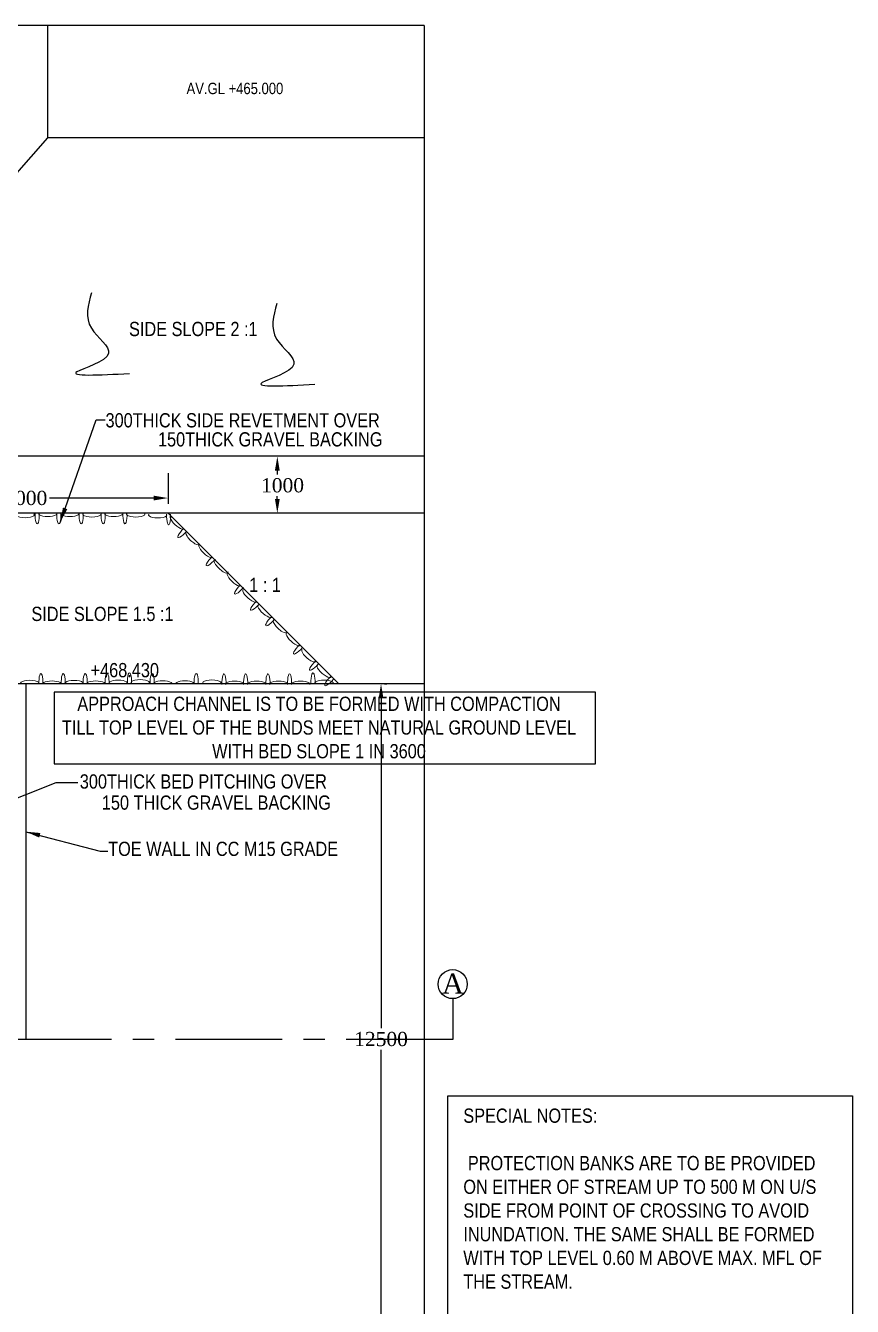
# Model space of a CAD drawing. Header units: millimetres. Extents: x 80 to 6605, y 46 to 2491.
# Drawn here: x 6123.4 to 6268.8, y 886.1 to 1111.2 of the extents above; entities that cross this region are included whole.
import ezdxf
from ezdxf.enums import TextEntityAlignment as Align

# ---------------------------------------------------------------- set-up
doc = ezdxf.new("R2010")
doc.units = ezdxf.units.MM
doc.linetypes.add('CENTER', pattern=[2, 1.25, -0.25, 0.25, -0.25])
for name, color, linetype in [('MAIN', 7, 'Continuous'), ('SHEET', 3, 'Continuous'), ('TEXT_GENERAL', 4, 'Continuous')]:
    doc.layers.add(name, color=color, linetype=linetype)
doc.styles.add('ABADI', font='')
doc.styles.add('ARIAL NARROW', font='ARIALN.TTF')
doc.styles.get("Standard").update_dxf_attribs({"font": 'times.ttf', "height": 2.5})
doc.styles.add('TNR_2.5', font='times.ttf', dxfattribs={"height": 2.5})
doc.styles.get('ABADI').set_extended_font_data('Abadi MT Condensed Light')
doc.dimstyles.get("Standard").update_dxf_attribs({"dimtxt": 0.18, "dimasz": 0.18, "dimexe": 0.18, "dimexo": 0.0625, "dimgap": 0.09, "dimtad": 0, "dimtih": 1, "dimtoh": 1, "dimdec": 4, "dimzin": 0, "dimdsep": 46, "dimtxsty": 'Standard', "dimcen": 0.09, "dimadec": 0, "dimazin": 0, "dimtfac": 1, "dimtdec": 4, "dimtofl": 0, "dimtmove": 0, "dimatfit": 3, "dimfxl": 1, "dimtolj": 1, "dimtzin": 0, "dimarcsym": 0})
doc.dimstyles.new('STYLE_ESH', dxfattribs={"dimtxt": 2.5, "dimasz": 2.5, "dimexe": 1, "dimexo": 0.625, "dimtad": 0, "dimtih": 1, "dimtoh": 1, "dimdec": 0, "dimlfac": 100, "dimzin": 9, "dimdsep": 46, "dimtxsty": 'TNR_2.5', "dimcen": 2.5, "dimadec": 0, "dimazin": 2, "dimtfac": 1, "dimtdec": 0, "dimtofl": 0, "dimtmove": 2, "dimatfit": 3, "dimfxl": 1, "dimarcsym": 0})

# ---------------------------------------------------------------- blocks, each defined once
blk = doc.blocks.new('*D202')
at = {"color": 0, "lineweight": -2, "transparency": 16777216}
for p, q in [((6148.48, 1032.54), (6148.48, 1027.17)), ((6098.48, 1028.79), (6098.48, 1029.17)), ((6100.98, 1028.17), (6119.32, 1028.17)), ((6145.98, 1028.17), (6127.64, 1028.17))]:
    blk.add_line(p, q, dxfattribs=at)
at = {"color": 0, "transparency": 16777216}
for points in [[(6100.98, 1028.58), (6100.98, 1027.75), (6098.48, 1028.17)], [(6145.98, 1028.58), (6145.98, 1027.75), (6148.48, 1028.17)]]:
    blk.add_solid(points, dxfattribs=at)
at = {"layer": 'Defpoints', "color": 0, "transparency": 16777216}
for p in [(6148.48, 1033.17), (6098.48, 1028.17), (6148.48, 1028.17)]:
    blk.add_point(p, dxfattribs=at)
at = {"color": 0, "transparency": 16777216, "insert": (6123.48, 1028.17), "char_height": 2.5, "attachment_point": 5, "style": 'TNR_2.5'}
blk.add_mtext('5000', dxfattribs=at)
blk = doc.blocks.new('*D203')
at = {"color": 0, "lineweight": -2, "transparency": 16777216}
for p, q in [((6175.01, 1035.51), (6166.69, 1035.51)), ((6167.69, 1033.01), (6167.69, 1032.3)), ((6167.69, 1028.01), (6167.69, 1028.51)), ((6175.01, 1025.51), (6166.69, 1025.51))]:
    blk.add_line(p, q, dxfattribs=at)
at = {"color": 0, "transparency": 16777216}
for points in [[(6167.27, 1033.01), (6168.11, 1033.01), (6167.69, 1035.51)], [(6167.27, 1028.01), (6168.11, 1028.01), (6167.69, 1025.51)]]:
    blk.add_solid(points, dxfattribs=at)
at = {"layer": 'Defpoints', "color": 0, "transparency": 16777216}
for p in [(6175.63, 1035.51), (6167.69, 1025.51), (6175.63, 1025.51)]:
    blk.add_point(p, dxfattribs=at)
at = {"color": 0, "transparency": 16777216, "insert": (6168.61, 1030.4), "char_height": 2.5, "attachment_point": 5, "style": 'TNR_2.5'}
blk.add_mtext('1000', dxfattribs=at)
blk = doc.blocks.new('*D280')
at = {"color": 0, "lineweight": -2, "transparency": 16777216}
for p, q in [((6186.55, 995.51), (6186.92, 995.51)), ((6185.92, 993.01), (6185.92, 934.95)), ((6185.92, 873.09), (6185.92, 931.15)), ((6185.3, 870.59), (6184.92, 870.59))]:
    blk.add_line(p, q, dxfattribs=at)
at = {"color": 0, "transparency": 16777216}
for points in [[(6185.51, 993.01), (6186.34, 993.01), (6185.92, 995.51)], [(6185.51, 873.09), (6186.34, 873.09), (6185.92, 870.59)]]:
    blk.add_solid(points, dxfattribs=at)
at = {"layer": 'Defpoints', "color": 0, "transparency": 16777216}
for p in [(6185.92, 995.51), (6185.92, 870.59), (6185.92, 870.59)]:
    blk.add_point(p, dxfattribs=at)
at = {"color": 0, "transparency": 16777216, "insert": (6185.92, 933.05), "char_height": 2.5, "attachment_point": 5, "style": 'TNR_2.5'}
blk.add_mtext('12500', dxfattribs=at)

msp = doc.modelspace()

# ---------------------------------------------------------------- linework, layer by layer
at = {"color": 0}
for p, q in [((6193.51275, 1111.22261), (5885.26264, 1111.22261)), ((6127.26459, 1111.22261), (6127.26459, 1091.51216)), ((6193.51275, 1111.22261), (6193.51275, 813.23164)), ((6127.26459, 1091.51216), (6078.22244, 1035.51216)), ((6193.51275, 1091.51216), (6127.26459, 1091.51216)), ((6193.51275, 1035.51216), (6004.92084, 1035.51216)), ((6193.51275, 1025.51216), (6098.48053, 1025.51216)), ((6178.48053, 995.51216), (6148.48053, 1025.51216)), ((6193.51275, 995.51216), (6098.48053, 995.51216)), ((6123.50848, 995.54466), (6123.50848, 933.01216)), ((6128.48321, 994.04477), (6128.48321, 981.41712)), ((6223.64304, 994.04477), (6128.48321, 994.04477)), ((6223.64304, 981.41712), (6223.64304, 994.04477)), ((6128.48321, 981.41712), (6223.64304, 981.41712))]:
    msp.add_line(p, q, dxfattribs=at)
at = {"color": 0, "linetype": 'CENTER', "ltscale": 15}
msp.add_line((6198.51275, 933.01216), (5896.55924, 933.01216), dxfattribs=at)
msp.add_lwpolyline([(6197.65257, 923.05286), (6268.77227, 923.05286), (6268.77227, 883.84057), (6197.65257, 883.84057)], close=True)
at = {"color": 0}
msp.add_circle((6198.51275, 942.71216), 2.54951, dxfattribs=at)
at = {"color": 0, "lineweight": 5, "extrusion": (0, 0, -1)}
for centre, major_axis, ratio, start_param, end_param in [((6123.37221, 1025.23508), (1.60801, 0), 0.328798741, -0.284518735, 3.426111389), ((6125.48377, 1025.1462), (0, -1.5163), 0.238983774, 4.478047346, 8.088323268), ((6127.3409, 1025.4404), (-1.60801, 0), 0.328798741, 3.031898939, 6.392879022), ((6129.28864, 1025.1462), (0, -1.5163), 0.238983774, 4.478047346, 8.088323268), ((6131.23638, 1025.4404), (-1.60801, 0), 0.328798741, 3.031898939, 6.392879022), ((6133.21336, 1025.1462), (0, -1.5163), 0.238983774, 4.478047346, 8.088323268), ((6135.1092, 1025.34988), (1.60801, 0), 0.328798741, -0.284518735, 3.426111389), ((6137.07958, 1025.1462), (0, -1.5163), 0.238983774, 4.478047346, 8.088323268), ((6138.93672, 1025.4404), (-1.60801, 0), 0.328798741, 3.031898939, 6.392879022), ((6140.9137, 1025.1462), (0, -1.5163), 0.238983774, 4.478047346, 8.088323268), ((6142.80954, 1025.34988), (1.60801, 0), 0.328798741, -0.284518735, 3.426111389), ((6146.66571, 1025.19446), (1.60801, 0), 0.328798741, -0.284518735, 3.426111389), ((6148.58771, 1024.99078), (0, -1.5163), 0.238983774, 4.478047346, 8.088323268)]:
    msp.add_ellipse(centre, major_axis=major_axis, ratio=ratio, start_param=start_param, end_param=end_param, dxfattribs=at)
at = {"color": 0, "lineweight": 5}
for centre, major_axis, ratio, start_param, end_param in [((6150.06365, 1023.89497), (1.16081, -1.11276), 0.328798741, 3.031898939, 6.392879022), ((6151.26611, 1022.33474), (-1.04929, -1.0946), 0.238983774, 4.478047346, 8.088323268), ((6152.81884, 1021.10587), (-1.16081, 1.11276), 0.328798741, -0.284518735, 3.426111389), ((6155.11835, 1018.87827), (1.16081, -1.11276), 0.328798741, 3.031898939, 6.392879022), ((6156.2554, 1017.38074), (-1.04929, -1.0946), 0.238983774, 4.478047346, 8.088323268), ((6157.81876, 1016.16425), (-1.16081, 1.11276), 0.328798741, -0.284518735, 3.426111389), ((6160.09183, 1013.90208), (1.16081, -1.11276), 0.328798741, 3.031898939, 6.392879022), ((6161.22888, 1012.40455), (-1.04929, -1.0946), 0.238983774, 4.478047346, 8.088323268), ((6162.86381, 1011.00123), (1.21136, -1.0575), 0.328798741, 3.031898939, 6.392879022), ((6164.04617, 1009.55722), (-1.04929, -1.0946), 0.238983774, 4.478047346, 8.088323268), ((6165.53431, 1008.27573), (1.21136, -1.0575), 0.328798741, 3.031898939, 6.392879022), ((6166.71667, 1006.83171), (-1.04929, -1.0946), 0.238983774, 4.478047346, 8.088323268), ((6168.19657, 1005.63242), (-1.16081, 1.11276), 0.328798741, -0.284518735, 3.426111389), ((6170.46964, 1003.37024), (1.16081, -1.11276), 0.328798741, 3.031898939, 6.392879022), ((6171.6067, 1001.87271), (-1.04929, -1.0946), 0.238983774, 4.478047346, 8.088323268), ((6173.24162, 1000.46939), (1.21136, -1.0575), 0.328798741, 3.031898939, 6.392879022), ((6141.69073, 995.93193), (0, 1.5163), 0.238983774, 4.478047346, 8.088323268), ((6174.42399, 999.02538), (-1.04929, -1.0946), 0.238983774, 4.478047346, 8.088323268), ((6173.95846, 995.93851), (0, 1.5163), 0.238983774, 4.478047346, 8.088323268), ((6175.91212, 997.74389), (1.21136, -1.0575), 0.328798741, 3.031898939, 6.392879022), ((6124.16606, 995.59957), (1.60801, 0), 0.328798741, -0.284518735, 3.426111389), ((6126.13735, 995.78696), (0, 1.5163), 0.238983774, 4.478047346, 8.088323268), ((6128.08508, 995.49275), (-1.60801, 0), 0.328798741, 3.031898939, 6.392879022), ((6130.06207, 995.78696), (0, 1.5163), 0.238983774, 4.478047346, 8.088323268), ((6131.9579, 995.58328), (1.60801, 0), 0.328798741, -0.284518735, 3.426111389), ((6133.92829, 995.78696), (0, 1.5163), 0.238983774, 4.478047346, 8.088323268), ((6135.78542, 995.49275), (-1.60801, 0), 0.328798741, 3.031898939, 6.392879022), ((6137.76241, 995.78696), (0, 1.5163), 0.238983774, 4.478047346, 8.088323268), ((6139.71374, 995.63772), (-1.60801, 0), 0.328798741, 3.031898939, 6.392879022), ((6143.58656, 995.72825), (1.60801, 0), 0.328798741, -0.284518735, 3.426111389), ((6145.69812, 995.81713), (0, 1.5163), 0.238983774, 4.478047346, 8.088323268), ((6147.55525, 995.52292), (-1.60801, 0), 0.328798741, 3.031898939, 6.392879022), ((6151.45073, 995.52292), (-1.60801, 0), 0.328798741, 3.031898939, 6.392879022), ((6153.42772, 995.81713), (0, 1.5163), 0.238983774, 4.478047346, 8.088323268), ((6156.20109, 995.65858), (1.60801, 0), 0.328798741, -0.284518735, 3.426111389), ((6158.31265, 995.74746), (0, 1.5163), 0.238983774, 4.478047346, 8.088323268), ((6160.16978, 995.45325), (-1.60801, 0), 0.328798741, 3.031898939, 6.392879022), ((6162.11752, 995.74746), (0, 1.5163), 0.238983774, 4.478047346, 8.088323268), ((6164.06526, 995.45325), (-1.60801, 0), 0.328798741, 3.031898939, 6.392879022), ((6166.04225, 995.74746), (0, 1.5163), 0.238983774, 4.478047346, 8.088323268), ((6167.89938, 995.45325), (-1.60801, 0), 0.328798741, 3.031898939, 6.392879022), ((6169.84712, 995.74746), (0, 1.5163), 0.238983774, 4.478047346, 8.088323268), ((6171.79486, 995.45325), (-1.60801, 0), 0.328798741, 3.031898939, 6.392879022), ((6175.90619, 995.6443), (-1.60801, 0), 0.328798741, 3.031898939, 6.392879022), ((6177.09449, 996.29988), (-1.04929, -1.0946), 0.238983774, 4.478047346, 8.088323268)]:
    msp.add_ellipse(centre, major_axis=major_axis, ratio=ratio, start_param=start_param, end_param=end_param, dxfattribs=at)
at = {"color": 0}
for points in [[(6135.04127, 1064.27111), (6135.00623, 1058.01335), (6138.01268, 1053.59023), (6132.46725, 1050.37086), (6141.6962, 1050.06854)], [(6167.60919, 1062.36598), (6167.57415, 1056.10822), (6170.58061, 1051.6851), (6165.03517, 1048.46572), (6174.26412, 1048.16341)]]:
    msp.add_spline(points, degree=3, dxfattribs=at)

# ---------------------------------------------------------------- texts
at = {"color": 0, "ltscale": 0.5, "style": 'ABADI'}
msp.add_text('AV.GL +465.000', height=2, dxfattribs=at).set_placement((6151.73198, 1099.179))
at = {"color": 0, "insert": (6196.64779, 944.56522), "char_height": 3.5, "width": 4.365, "attachment_point": 1}
msp.add_mtext('A', dxfattribs=at)
at = {"layer": 'MAIN', "color": 0, "lineweight": 5, "style": 'ARIAL NARROW'}
for s, p in [('300THICK BED PITCHING OVER', (6132.96933, 979.59494)), ('150 THICK GRAVEL BACKING', (6136.84513, 975.88036))]:
    msp.add_text(s, height=2.5, dxfattribs=at).set_placement(p, align=Align.TOP_LEFT)
msp.add_text('TOE WALL IN CC M15 GRADE', height=2.5, dxfattribs=at).set_placement((6178.36877, 964.50006), align=Align.BOTTOM_RIGHT)
at = {"layer": 'SHEET', "color": 0, "char_height": 2.5}
for s, insert, width, attachment_point in [('{\\fArial Narrow|b0|i0|c0|p34;APPROACH CHANNEL IS TO BE FORMED WITH COMPACTION\\PTILL TOP LEVEL OF THE BUNDS MEET NATURAL GROUND LEVEL WITH BED SLOPE 1 IN 3600}', (6175.0138, 987.81451), 97.2753187, 5), ('{\\fArial Narrow|b0|i0|c0|p34;SPECIAL NOTES:\\P\\P PROTECTION BANKS ARE TO BE PROVIDED ON EITHER OF STREAM UP TO 500 M ON U/S SIDE FROM POINT OF CROSSING TO AVOID INUNDATION. THE SAME SHALL BE FORMED WITH TOP LEVEL 0.60 M ABOVE MAX. MFL OF THE STREAM.}', (6200.38728, 904.98947), 66.6610999, 4)]:
    msp.add_mtext(s, dxfattribs=dict(at, insert=insert, width=width, attachment_point=attachment_point))
at = {"layer": 'TEXT_GENERAL', "color": 0, "lineweight": 5, "style": 'ARIAL NARROW'}
for s, p in [('SIDE SLOPE 2 :1', (6164.22655, 1055.89016)), ('SIDE SLOPE 1.5 :1', (6149.45416, 1005.80635))]:
    msp.add_text(s, height=2.5, dxfattribs=at).set_placement(p, align=Align.BOTTOM_RIGHT)
for s, p in [('300THICK SIDE REVETMENT OVER', (6137.49275, 1043.09124)), ('150THICK GRAVEL BACKING', (6146.71062, 1039.73492))]:
    msp.add_text(s, height=2.5, dxfattribs=at).set_placement(p, align=Align.TOP_LEFT)
msp.add_text('1 : 1', height=2.5, dxfattribs=at).set_placement((6165.53649, 1012.90287), align=Align.MIDDLE)
at = {"layer": 'TEXT_GENERAL', "color": 0, "lineweight": 9, "style": 'ARIAL NARROW'}
msp.add_text('+468.430', height=2.5, dxfattribs=at).set_placement((6134.86313, 996.66687))

# ---------------------------------------------------------------- dimensions: what is measured, and where the dimension line sits
at = {"color": 0}
dim = msp.add_linear_dim(base=(6167.68943, 1025.51216), p1=(6175.63403, 1035.51216), p2=(6175.63403, 1025.51216), angle=90, dimstyle='STYLE_ESH', dxfattribs=at)
dim.commit()
dim.dimension.update_dxf_attribs({"geometry": '*D203', "text_midpoint": (6168.60611, 1030.40405), "dimtype": 160})
dim = msp.add_linear_dim(base=(6148.48053, 1028.16588), p1=(6098.48053, 1028.16588), p2=(6148.48053, 1033.16656), dimstyle='STYLE_ESH', dxfattribs=at)
dim.commit()
dim.dimension.update_dxf_attribs({"geometry": '*D202', "text_midpoint": (6123.48053, 1028.16588)})
dim = msp.add_linear_dim(base=(6185.92275, 870.5875), p1=(6185.92275, 995.51216), p2=(6185.92275, 870.5875), angle=90, text='12500', dimstyle='STYLE_ESH', dxfattribs=at)
dim.commit()
dim.dimension.update_dxf_attribs({"geometry": '*D280', "text_midpoint": (6185.92275, 933.04983)})

# ---------------------------------------------------------------- leaders
for points, dimstyle, override in [([(6129.55636, 1023.99455), (6135.85852, 1041.90265), (6137.43817, 1041.90265)], 'STYLE_ESH', {"dimgap": 0.625, "dimtad": 0}), ([(6117.87131, 973.79353), (6128.79384, 978.16123), (6132.64803, 978.16123)], 'STYLE_ESH', {"dimgap": 0.625, "dimtad": 0}), ([(6123.50848, 969.51458), (6136.52602, 966.11805), (6137.8898, 966.11805)], 'STYLE_ESH', {"dimgap": 0.625, "dimtad": 0}), ([(6198.51275, 940.16265), (6198.51275, 933.01216)], 'Standard', {"dimgap": 0.09, "dimtad": 0})]:
    msp.add_leader(points, dimstyle=dimstyle, override=override, dxfattribs=at)

doc.saveas('drawing.dxf')
